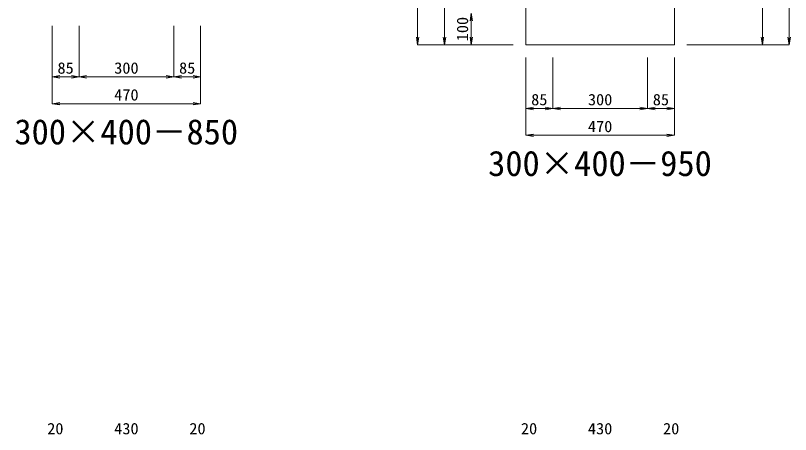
# Model space of a CAD drawing. Units: millimetres at full size. Extents: x -18734 to 51600, y -18820 to 17820.
# Drawn here: x 5049 to 7503, y 8917 to 10243 of the extents above; entities that cross this region are included whole.
import ezdxf
from ezdxf.enums import TextEntityAlignment as Align

# ---------------------------------------------------------------- set-up
doc = ezdxf.new("R2010")
doc.units = ezdxf.units.MM
doc.header["$LTSCALE"] = 20
doc.layers.add('寸法線', color=7, linetype='Continuous', lineweight=13)
doc.layers.add('本体', color=2, linetype='Continuous', lineweight=13)
doc.layers.add('文字', color=7, linetype='Continuous')
doc.styles.add('ＭＳ 明朝', font='')
doc.styles.get('ＭＳ 明朝').set_extended_font_data('MS Mincho')

# ---------------------------------------------------------------- blocks, each defined once
blk = doc.blocks.new('open_arrow')
at = {"color": 0, "linetype": 'Continuous', "lineweight": -2}
blk.add_lwpolyline([(7.5, 1.25), (0, 0), (7.5, -1.25)], dxfattribs=at)

msp = doc.modelspace()

# ---------------------------------------------------------------- linework, layer by layer
at = {"layer": '寸法線'}
for p, q in [((7498.78, 11227), (7498.78, 10150)), ((6322.06, 10150), (6322.06, 11195)), ((7413.78, 11100), (7413.78, 10150)), ((6407.06, 10150), (6407.06, 10700)), ((6492.06, 10250), (6492.06, 10150)), ((5165, 10210), (5165, 10048.84)), ((5165, 10210), (5165, 9963.84)), ((5250, 10210), (5250, 10048.84)), ((5250, 10210), (5250, 10048.84)), ((5550, 10210), (5550, 10048.84)), ((5550, 10210), (5550, 10048.84)), ((5635, 10210), (5635, 10048.84)), ((5635, 10210), (5635, 9963.84)), ((6625, 10150), (6322.06, 10150)), ((6625, 10150), (6407.06, 10150)), ((6625, 10150), (6492.06, 10150)), ((7175, 10150), (7413.78, 10150)), ((7175, 10150), (7498.78, 10150)), ((6665, 10110), (6665, 9948.84)), ((6665, 10110), (6665, 9863.84)), ((6750, 10110), (6750, 9948.84)), ((6750, 10110), (6750, 9948.84)), ((7050, 10110), (7050, 9948.84)), ((7050, 10110), (7050, 9948.84)), ((7135, 10110), (7135, 9948.84)), ((7135, 10110), (7135, 9863.84)), ((5165, 10048.84), (5250, 10048.84)), ((5250, 10048.84), (5550, 10048.84)), ((5550, 10048.84), (5635, 10048.84)), ((5165, 9963.84), (5635, 9963.84)), ((6665, 9948.84), (6750, 9948.84)), ((6750, 9948.84), (7050, 9948.84)), ((7050, 9948.84), (7135, 9948.84)), ((6665, 9863.84), (7135, 9863.84))]:
    msp.add_line(p, q, dxfattribs=at)
at = {"layer": '本体'}
for p, q in [((6665, 11100), (6665, 10150)), ((7135, 11100), (7135, 10150)), ((6665, 10150), (7135, 10150))]:
    msp.add_line(p, q, dxfattribs=at)

# ---------------------------------------------------------------- block references
at = {"layer": '寸法線', "xscale": 3.2, "yscale": 3.2}
for p, rotation in [((6492.06, 10250), 270), ((6322.06, 10150), 90), ((6407.06, 10150), 90), ((6492.06, 10150), 90), ((7413.78, 10150), 90), ((7498.78, 10150), 90), ((5250, 10048.84), 180), ((5550, 10048.84), 180), ((5635, 10048.84), 180), ((5635, 9963.84), 180), ((6750, 9948.84), 180), ((7050, 9948.84), 180), ((7135, 9948.84), 180), ((7135, 9863.84), 180)]:
    msp.add_blockref('open_arrow', p, dxfattribs=dict(at, rotation=rotation))
for p in [(5165, 10048.84), (5250, 10048.84), (5550, 10048.84), (5165, 9963.84), (6665, 9948.84), (6750, 9948.84), (7050, 9948.84), (6665, 9863.84)]:
    msp.add_blockref('open_arrow', p, dxfattribs=at)

# ---------------------------------------------------------------- texts
at = {"layer": '寸法線', "style": 'ＭＳ 明朝', "width": 1.05}
msp.add_text('100', height=36.03, rotation=90, dxfattribs=at).set_placement((6464.06, 10200), align=Align.MIDDLE_CENTER)
for s, p in [('85', (5207.5, 10076.84)), ('300', (5400, 10076.84)), ('85', (5592.5, 10076.84)), ('470', (5400, 9991.84)), ('85', (6707.5, 9976.84)), ('300', (6900, 9976.84)), ('85', (7092.5, 9976.84)), ('470', (6900, 9891.84)), ('20', (5175, 8935.69)), ('430', (5400, 8935.69)), ('20', (5625, 8935.69)), ('20', (6675, 8935.69)), ('430', (6900, 8935.69)), ('20', (7125, 8935.69))]:
    msp.add_text(s, height=36.03, dxfattribs=at).set_placement(p, align=Align.MIDDLE_CENTER)
at = {"layer": '文字', "style": 'ＭＳ 明朝'}
for s, p in [('300×400－850', (5399.52, 9875.03)), ('300×400－950', (6899.52, 9775.03))]:
    msp.add_text(s, height=80.06, dxfattribs=at).set_placement(p, align=Align.MIDDLE_CENTER)

doc.saveas('drawing.dxf')
